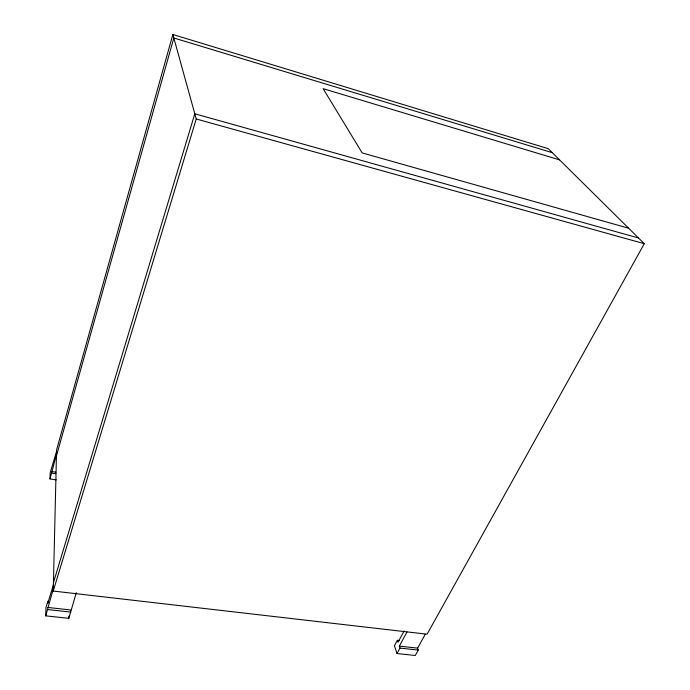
<?xml version="1.0" encoding="UTF-8"?>
<svg xmlns="http://www.w3.org/2000/svg" width="690" height="690" viewBox="0 0 690 690"><rect width="100%" height="100%" fill="white"/><g stroke="black" fill="none" stroke-linecap="round" stroke-linejoin="round"><path stroke-width="1.03" d="M53.38 584.784L47.817 603.232L47.877 601.145L45.98 607.424L45.721 615.86L68.802 618.335L76.305 592.676M68.802 618.335L68.819 616.239M53.233 591.045L56.589 449.88L172.862 34.5L548.231 148.669L644.279 243.699L427.101 634.205L53.233 591.045L196.236 118.982L172.862 34.5M45.721 615.86L53.285 588.95M56.209 479.869L49.991 478.929L56.485 454.417M49.991 478.929L50.18 472.779L56.554 451.389M56.442 455.935L173.82 37.967L552.285 152.68M53.432 582.714L194.796 113.781L638.526 237.998M399.51 640.536L397.371 640.294L394.439 645.745L397.017 653.542L415.259 655.5L418.269 650.075L417.579 648.126L425.351 634.136M404.107 630.962L398.018 642.226L397.371 640.294M397.017 653.542L399.984 648.082L399.329 646.125L406.979 632.014M47.627 609.546L70.794 612.082M399.984 648.082L418.269 650.075M47.688 607.433L70.803 609.977M399.329 646.125L417.579 648.126M51.681 471.537L55.83 472.167M51.629 473.073L55.795 473.711M196.236 118.982L644.279 243.699M628.659 228.235L362.181 152.913L323.11 88.656L559.556 159.873"/></g></svg>
